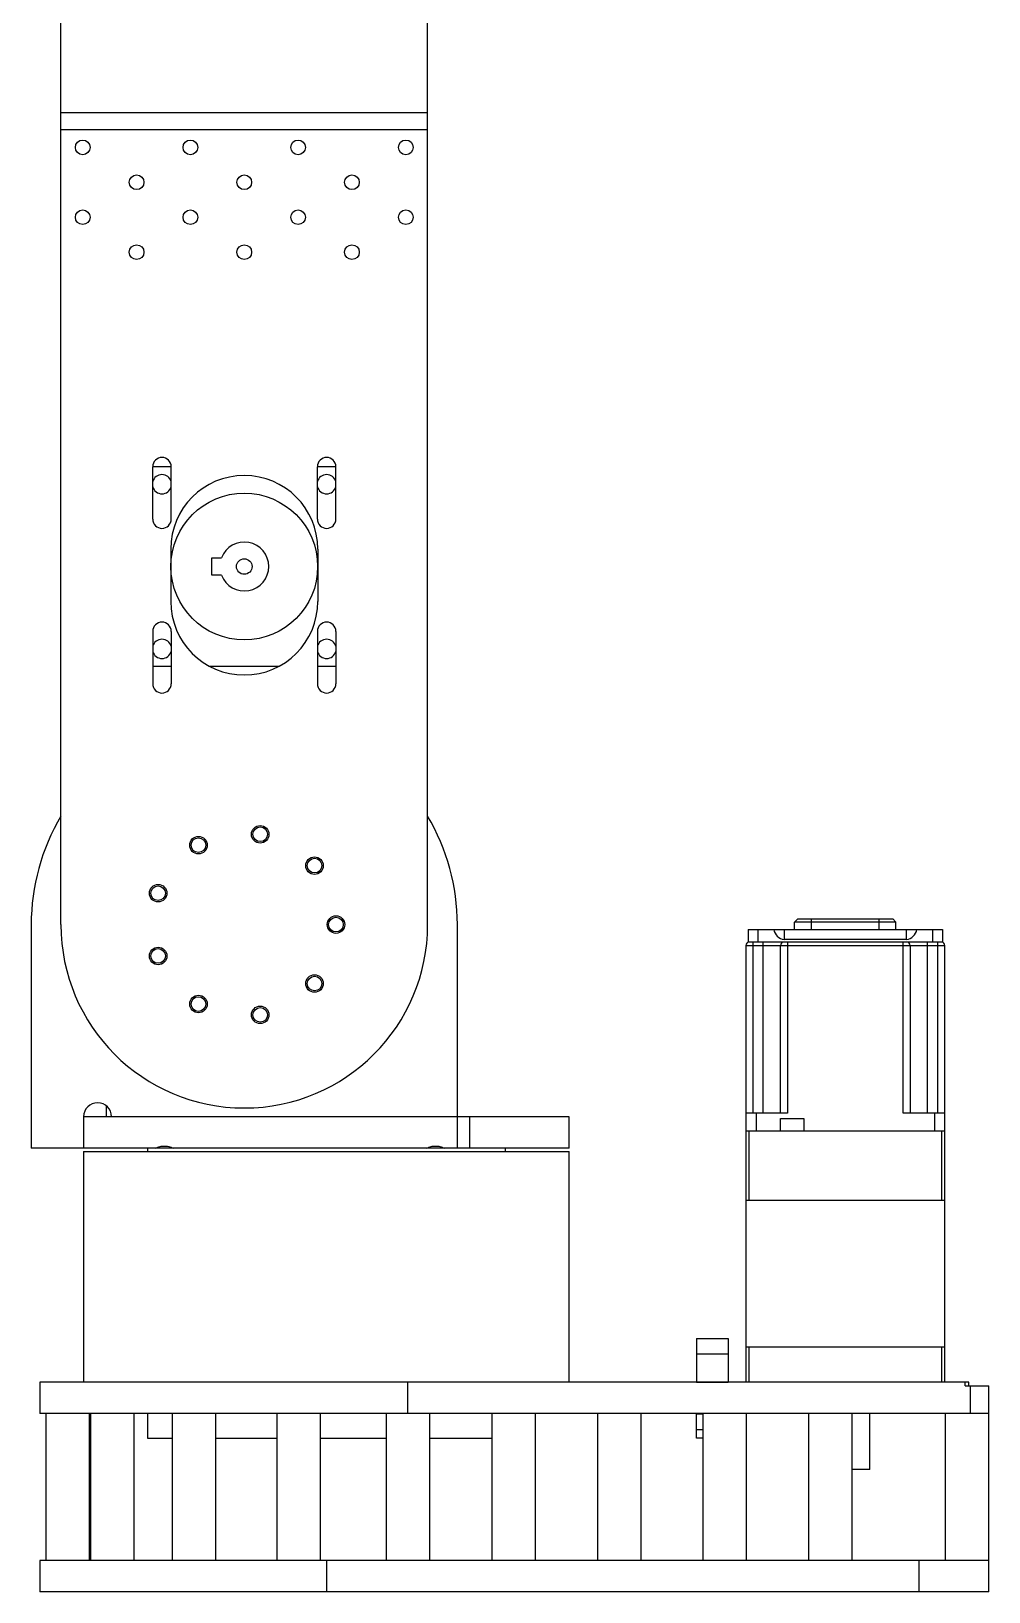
# Model space of a CAD drawing. Header units: millimetres. Extents: x -898 to -44, y -703 to 190.
# Drawn here: x -318.5 to -44.4, y -703.1 to -256.4 of the extents above; entities that cross this region are included whole.
import ezdxf

# ---------------------------------------------------------------- set-up
doc = ezdxf.new("R2010")
doc.units = ezdxf.units.MM

msp = doc.modelspace()

# ---------------------------------------------------------------- linework, layer by layer
at = {"color": 7, "linetype": 'Continuous', "lineweight": 25}
for p, q in [((-310.05, -512.12), (-310.05, 137.88)), ((-205.05, -512.12), (-205.05, 137.88)), ((-310.05, -279.62), (-205.05, -279.62)), ((-205.05, -284.62), (-310.05, -284.62)), ((-283.77, -396.05), (-283.77, -381.05)), ((-278.47, -381.12), (-283.77, -381.12)), ((-278.47, -396.05), (-278.47, -381.05)), ((-236.63, -396.05), (-236.63, -381.05)), ((-231.33, -381.12), (-236.63, -381.12)), ((-231.33, -396.05), (-231.33, -381.05)), ((-278.6, -404.62), (-278.6, -419.62)), ((-236.5, -404.62), (-236.5, -419.62)), ((-266.85, -412.12), (-266.85, -407.12)), ((-266.85, -407.12), (-264.09, -407.12)), ((-264.09, -412.12), (-266.85, -412.12)), ((-283.77, -428.19), (-283.77, -443.19)), ((-278.47, -428.19), (-278.47, -443.19)), ((-236.63, -428.19), (-236.63, -443.19)), ((-231.33, -428.19), (-231.33, -443.19)), ((-283.77, -438.12), (-278.47, -438.12)), ((-267.59, -438.12), (-247.51, -438.12)), ((-236.63, -438.12), (-231.33, -438.12)), ((-318.55, -512.12), (-318.55, -576.12)), ((-196.55, -576.12), (-196.55, -512.12)), ((-113.29, -513.52), (-57.69, -513.52)), ((-113.29, -513.52), (-113.29, -517.12)), ((-110.49, -513.52), (-110.49, -517.12)), ((-102.99, -513.52), (-102.99, -516.41)), ((-99.99, -511.41), (-99.11, -510.52)), ((-70.99, -511.41), (-99.99, -511.41)), ((-99.99, -513.52), (-99.99, -511.41)), ((-99.11, -510.52), (-71.87, -510.52)), ((-95.19, -513.52), (-95.19, -510.52)), ((-75.79, -513.52), (-75.79, -510.52)), ((-71.87, -510.52), (-70.99, -511.41)), ((-70.99, -513.52), (-70.99, -511.41)), ((-67.99, -516.41), (-67.99, -513.52)), ((-60.49, -513.52), (-60.49, -517.12)), ((-57.69, -513.52), (-57.69, -517.12)), ((-113.99, -518.12), (-113.99, -643.12)), ((-113.99, -518.12), (-56.99, -518.12)), ((-57.69, -517.12), (-113.29, -517.12)), ((-111.99, -517.12), (-111.99, -566.12)), ((-109.06, -517.12), (-109.06, -566.12)), ((-104.06, -566.12), (-104.06, -518.12)), ((-67.99, -516.41), (-102.99, -516.41)), ((-102.06, -517.12), (-102.06, -566.12)), ((-68.92, -566.12), (-68.92, -517.12)), ((-66.92, -518.12), (-66.92, -566.12)), ((-61.92, -566.12), (-61.92, -517.12)), ((-58.99, -566.12), (-58.99, -517.12)), ((-56.99, -643.12), (-56.99, -518.12)), ((-303.55, -567.12), (-303.55, -576.12)), ((-164.55, -567.12), (-303.55, -567.12)), ((-297.05, -564), (-297.05, -567.12)), ((-193.04, -567.12), (-193.04, -576.12)), ((-164.55, -576.12), (-164.55, -567.12)), ((-102.06, -566.12), (-113.99, -566.12)), ((-110.99, -566.12), (-110.99, -571.12)), ((-56.99, -566.12), (-68.92, -566.12)), ((-59.99, -566.12), (-59.99, -571.12)), ((-113.99, -571.12), (-56.99, -571.12)), ((-112.99, -591.12), (-112.99, -571.12)), ((-104.06, -567.62), (-97.36, -567.62)), ((-104.06, -571.12), (-104.06, -567.62)), ((-97.36, -567.62), (-97.36, -571.12)), ((-57.99, -571.12), (-57.99, -591.12)), ((-164.55, -576.12), (-318.55, -576.12)), ((-285.3, -576.12), (-285.3, -577.12)), ((-182.8, -577.12), (-182.8, -576.12)), ((-303.55, -577.12), (-303.55, -643.12)), ((-303.55, -577.12), (-164.55, -577.12)), ((-164.55, -643.12), (-164.55, -577.12)), ((-56.99, -591.12), (-113.99, -591.12)), ((-128.04, -630.62), (-119.04, -630.62)), ((-128.04, -630.62), (-128.04, -643.12)), ((-119.04, -630.62), (-119.04, -643.12)), ((-56.99, -633.12), (-113.99, -633.12)), ((-112.99, -643.12), (-112.99, -633.12)), ((-57.99, -633.12), (-57.99, -643.12)), ((-119.04, -635.12), (-128.04, -635.12)), ((-316.05, -643.12), (-316.05, -652.12)), ((-50.08, -643.12), (-316.05, -643.12)), ((-210.82, -643.12), (-210.82, -652.12)), ((-128.04, -643.07), (-119.04, -643.07)), ((-51.16, -644.12), (-51.16, -643.12)), ((-50.08, -644.12), (-50.08, -643.12)), ((-51.16, -644.12), (-44.41, -644.12)), ((-49.78, -644.12), (-49.78, -652.12)), ((-44.41, -703.12), (-44.41, -644.12)), ((-44.41, -652.12), (-316.05, -652.12)), ((-314.39, -652.12), (-314.39, -694.12)), ((-301.89, -694.12), (-301.89, -652.12)), ((-301.58, -652.12), (-301.58, -694.12)), ((-289.08, -694.12), (-289.08, -652.12)), ((-285.3, -652.12), (-285.3, -659.12)), ((-278.17, -652.12), (-278.17, -694.12)), ((-265.67, -694.12), (-265.67, -652.12)), ((-248.22, -652.12), (-248.22, -694.12)), ((-235.72, -694.12), (-235.72, -652.12)), ((-216.89, -652.12), (-216.89, -694.12)), ((-204.39, -694.12), (-204.39, -652.12)), ((-186.67, -652.12), (-186.67, -694.12)), ((-174.17, -694.12), (-174.17, -652.12)), ((-156.47, -652.12), (-156.47, -694.12)), ((-143.97, -694.12), (-143.97, -652.12)), ((-128.04, -659.12), (-128.04, -652.12)), ((-128.04, -652.17), (-126.26, -652.17)), ((-126.26, -652.12), (-126.26, -694.12)), ((-113.76, -694.12), (-113.76, -652.12)), ((-96.05, -652.12), (-96.05, -694.12)), ((-83.55, -694.12), (-83.55, -652.12)), ((-78.49, -668.12), (-78.49, -652.12)), ((-56.91, -652.12), (-56.91, -694.12)), ((-128.04, -656.62), (-126.26, -656.62)), ((-285.3, -659.12), (-278.17, -659.12)), ((-265.67, -659.12), (-248.22, -659.12)), ((-235.72, -659.12), (-216.89, -659.12)), ((-204.39, -659.12), (-186.67, -659.12)), ((-126.26, -659.12), (-128.04, -659.12)), ((-78.49, -668.12), (-83.55, -668.12)), ((-316.05, -694.12), (-316.05, -703.12)), ((-44.41, -694.12), (-316.05, -694.12)), ((-234.05, -694.12), (-234.05, -703.12)), ((-64.41, -694.12), (-64.41, -703.12)), ((-44.41, -703.12), (-316.05, -703.12))]:
    msp.add_line(p, q, dxfattribs=at)
for centre, radius in [((-303.8, -289.62), 2.1), ((-272.97, -289.62), 2.1), ((-242.13, -289.62), 2.1), ((-211.3, -289.62), 2.1), ((-288.38, -299.62), 2.1), ((-257.55, -299.62), 2.1), ((-226.72, -299.62), 2.1), ((-303.8, -309.62), 2.1), ((-272.97, -309.62), 2.1), ((-242.13, -309.62), 2.1), ((-211.3, -309.62), 2.1), ((-288.38, -319.62), 2.1), ((-257.55, -319.62), 2.1), ((-226.72, -319.62), 2.1), ((-257.55, -409.62), 21), ((-257.55, -409.62), 2.23), ((-270.67, -489.39), 2.51), ((-252.99, -486.27), 2.51), ((-252.99, -486.27), 2.1), ((-270.67, -489.39), 2.1), ((-237.44, -495.25), 2.51), ((-237.44, -495.25), 2.1), ((-282.22, -503.14), 2.51), ((-282.22, -503.14), 2.1), ((-231.3, -512.12), 2.51), ((-231.3, -512.12), 2.1), ((-282.22, -521.1), 2.51), ((-282.22, -521.1), 2.1), ((-237.44, -529), 2.51), ((-237.44, -529), 2.1), ((-270.67, -534.86), 2.51), ((-270.67, -534.86), 2.1), ((-252.99, -537.97), 2.51), ((-252.99, -537.97), 2.1)]:
    msp.add_circle(centre, radius, dxfattribs=at)
for centre, radius, start, end in [((-281.12, -381.05), 2.65, 0, 180), ((-233.98, -381.05), 2.65, 0, 180), ((-281.12, -386.05), 2.75, 15.4987, 164.5013), ((-257.55, -404.62), 21.05, 0, 180), ((-233.98, -386.05), 2.75, 15.4987, 164.5013), ((-281.12, -386.05), 2.75, 195.4987, 344.5013), ((-233.98, -386.05), 2.75, 195.4987, 344.5013), ((-281.12, -396.05), 2.65, 180, 0), ((-233.98, -396.05), 2.65, 180, 0), ((-257.55, -409.62), 7, 200.9248, 159.0752), ((-257.55, -419.62), 21.05, 180, 0), ((-281.12, -428.19), 2.65, 0, 180), ((-233.98, -428.19), 2.65, 0, 180), ((-281.12, -433.19), 2.75, 15.4987, 164.5013), ((-233.98, -433.19), 2.75, 15.4987, 164.5013), ((-281.12, -433.19), 2.75, 195.4987, 344.5013), ((-233.98, -433.19), 2.75, 195.4987, 344.5013), ((-281.12, -443.19), 2.65, 180, 360), ((-233.98, -443.19), 2.65, 180, 0), ((-257.55, -512.12), 61, 149.3903, 180), ((-257.55, -512.12), 61, 0, 30.6097), ((-257.55, -512.12), 52.5, 180, 0), ((-102.55, -512.97), 3.46, 189.1519, 262.7806), ((-68.42, -512.97), 3.46, 277.2194, 350.8481), ((-112.99, -518.12), 1, 90, 180), ((-103.06, -518.12), 1, 90, 180), ((-67.92, -518.12), 1, 360, 90), ((-57.99, -518.12), 1, 0, 90), ((-299.55, -567.12), 4, 0, 180)]:
    msp.add_arc(centre, radius, start, end, dxfattribs=at)
for points, knots in [([(-282.97, -576.12), (-282.54, -575.95), (-281.73, -575.62), (-280.43, -575.46), (-279.13, -575.62), (-278.31, -575.95), (-277.87, -576.12)], [0, 0, 0, 0, 0.262851, 0.498919, 0.735878, 1, 1, 1, 1]), ([(-205.35, -576.12), (-204.92, -575.95), (-204.1, -575.62), (-202.8, -575.46), (-201.5, -575.62), (-200.68, -575.95), (-200.25, -576.12)], [0, 0, 0, 0, 0.2637099, 0.5006806, 0.7367371, 1, 1, 1, 1])]:
    msp.add_open_spline(points, degree=3, knots=knots, dxfattribs=at)

doc.saveas('drawing.dxf')
